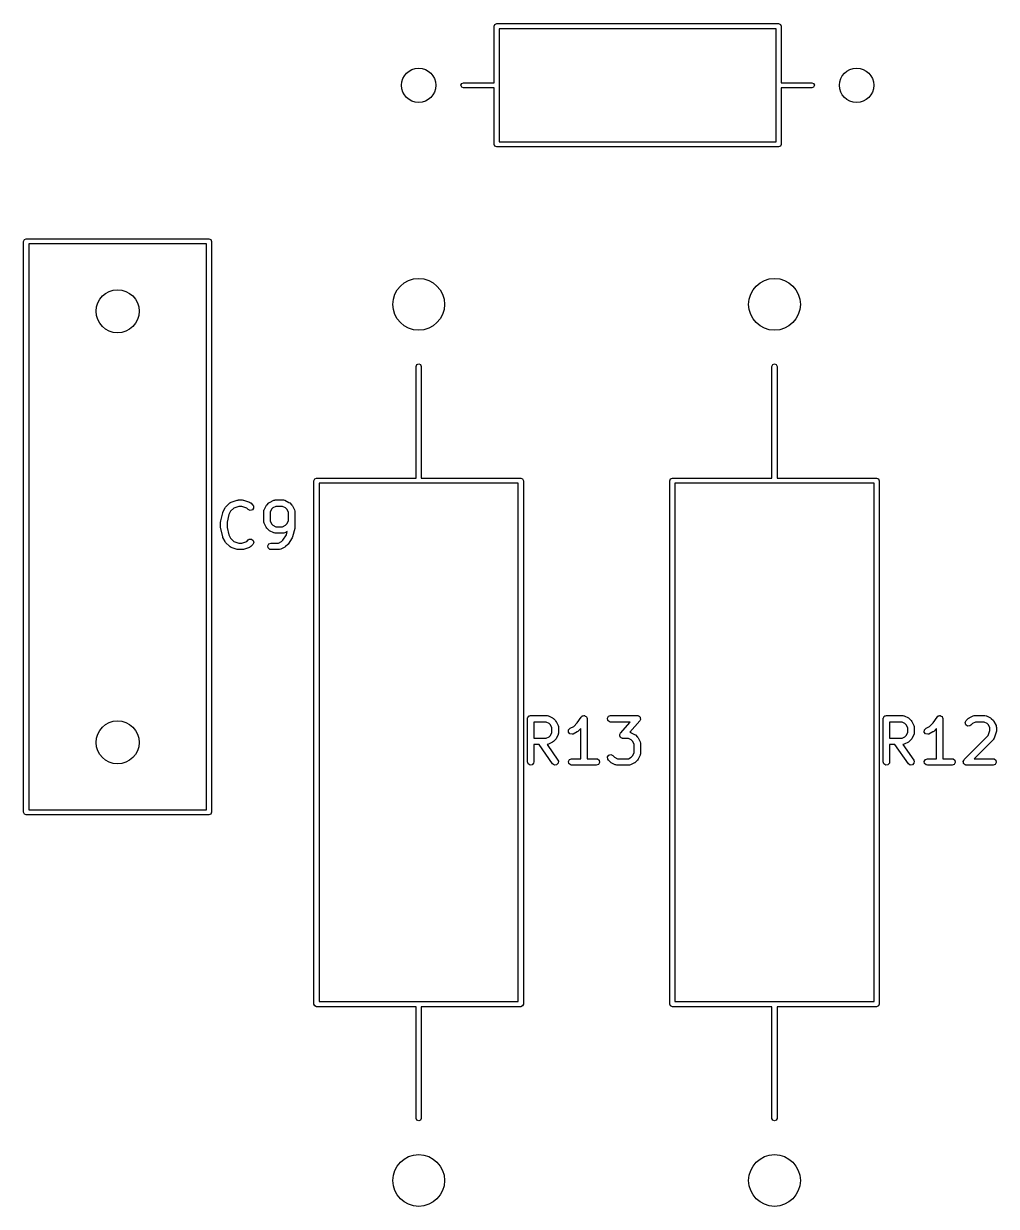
# Model space of a CAD drawing. Extents: x 37 to 259, y -144 to -45.
# Drawn here: x 123.55 to 146.12, y -95.85 to -68.42 of the extents above; entities that cross this region are included whole.
import ezdxf

# ---------------------------------------------------------------- set-up
doc = ezdxf.new("R2010")
doc.units = 0
doc.layers.add('BLACK', color=7, linetype='CONTINUOUS')

msp = doc.modelspace()

# ---------------------------------------------------------------- linework, layer by layer
at = {"layer": 'BLACK', "linetype": 'CONTINUOUS'}
for p, q in [((134.465, -68.48), (134.483, -68.4376)), ((134.465, -69.79), (134.465, -68.48)), ((134.483, -68.4376), (134.525, -68.42)), ((134.525, -68.42), (141.065, -68.42)), ((134.585, -68.54), (134.585, -71.16)), ((141.005, -68.54), (134.585, -68.54)), ((141.005, -71.16), (141.005, -68.54)), ((141.065, -68.42), (141.107, -68.4376)), ((141.107, -68.4376), (141.125, -68.48)), ((141.125, -68.48), (141.125, -69.79)), ((133.695, -69.85), (133.713, -69.8076)), ((133.713, -69.8924), (133.695, -69.85)), ((133.713, -69.8076), (133.755, -69.79)), ((133.755, -69.91), (133.713, -69.8924)), ((133.755, -69.79), (134.465, -69.79)), ((134.465, -69.91), (133.755, -69.91)), ((134.465, -71.22), (134.465, -69.91)), ((141.125, -69.79), (141.835, -69.79)), ((141.835, -69.91), (141.125, -69.91)), ((141.125, -69.91), (141.125, -71.22)), ((141.835, -69.79), (141.877, -69.8076)), ((141.877, -69.8924), (141.835, -69.91)), ((141.877, -69.8076), (141.895, -69.85)), ((141.895, -69.85), (141.877, -69.8924)), ((134.483, -71.2624), (134.465, -71.22)), ((134.525, -71.28), (134.483, -71.2624)), ((141.065, -71.28), (134.525, -71.28)), ((134.585, -71.16), (141.005, -71.16)), ((141.107, -71.2624), (141.065, -71.28)), ((141.125, -71.22), (141.107, -71.2624)), ((123.55, -73.47), (123.568, -73.4276)), ((123.55, -86.71), (123.55, -73.47)), ((123.568, -73.4276), (123.61, -73.41)), ((123.61, -73.41), (127.85, -73.41)), ((127.85, -73.41), (127.892, -73.4276)), ((127.892, -73.4276), (127.91, -73.47)), ((127.91, -73.47), (127.91, -86.71)), ((123.67, -73.53), (123.67, -86.65)), ((127.79, -73.53), (123.67, -73.53)), ((127.79, -86.65), (127.79, -73.53)), ((132.655, -76.37), (132.673, -76.3276)), ((132.655, -78.96), (132.655, -76.37)), ((132.673, -76.3276), (132.715, -76.31)), ((132.715, -76.31), (132.757, -76.3276)), ((132.757, -76.3276), (132.775, -76.37)), ((132.775, -76.37), (132.775, -78.96)), ((140.91, -76.37), (140.928, -76.3276)), ((140.91, -78.96), (140.91, -76.37)), ((140.928, -76.3276), (140.97, -76.31)), ((140.97, -76.31), (141.012, -76.3276)), ((141.012, -76.3276), (141.03, -76.37)), ((141.03, -76.37), (141.03, -78.96)), ((130.285, -79.02), (130.303, -78.9776)), ((130.303, -78.9776), (130.345, -78.96)), ((130.345, -78.96), (132.655, -78.96)), ((132.775, -78.96), (135.085, -78.96)), ((135.085, -78.96), (135.127, -78.9776)), ((135.127, -78.9776), (135.145, -79.02)), ((138.54, -79.02), (138.558, -78.9776)), ((138.558, -78.9776), (138.6, -78.96)), ((138.6, -78.96), (140.91, -78.96)), ((141.03, -78.96), (143.34, -78.96)), ((143.34, -78.96), (143.382, -78.9776)), ((143.382, -78.9776), (143.4, -79.02)), ((130.285, -91.16), (130.285, -79.02)), ((135.025, -79.08), (130.405, -79.08)), ((130.405, -79.08), (130.405, -91.1)), ((135.025, -91.1), (135.025, -79.08)), ((135.145, -79.02), (135.145, -91.16)), ((138.54, -91.16), (138.54, -79.02)), ((143.28, -79.08), (138.66, -79.08)), ((138.66, -79.08), (138.66, -91.1)), ((143.28, -91.1), (143.28, -79.08)), ((143.4, -79.02), (143.4, -91.16)), ((128.236, -79.6322), (128.332, -79.537)), ((128.332, -79.537), (128.353, -79.522)), ((128.353, -79.522), (128.358, -79.5216)), ((128.358, -79.5216), (128.361, -79.5188)), ((128.361, -79.5188), (128.504, -79.4712)), ((128.504, -79.4712), (128.526, -79.4679)), ((128.526, -79.4679), (128.528, -79.4674)), ((128.528, -79.4674), (128.623, -79.4674)), ((128.623, -79.4674), (128.645, -79.4713)), ((128.645, -79.4713), (128.647, -79.4712)), ((128.647, -79.4712), (128.789, -79.5188)), ((128.789, -79.5188), (128.812, -79.5313)), ((128.812, -79.5313), (128.815, -79.5351)), ((128.815, -79.5351), (128.819, -79.537)), ((128.819, -79.537), (128.866, -79.5846)), ((129.189, -79.5846), (129.236, -79.537)), ((129.236, -79.537), (129.255, -79.5241)), ((129.255, -79.5241), (129.256, -79.5229)), ((129.256, -79.5229), (129.351, -79.4753)), ((129.351, -79.4753), (129.376, -79.4679)), ((129.376, -79.4679), (129.381, -79.4689)), ((129.381, -79.4689), (129.385, -79.4674)), ((129.385, -79.4674), (129.575, -79.4674)), ((129.575, -79.4674), (129.601, -79.4719)), ((129.601, -79.4719), (129.604, -79.4748)), ((129.604, -79.4748), (129.609, -79.4753)), ((129.609, -79.4753), (129.704, -79.5229)), ((129.704, -79.5229), (129.722, -79.5363)), ((129.722, -79.5363), (129.724, -79.537)), ((129.724, -79.537), (129.771, -79.5846)), ((128.122, -79.9528), (128.169, -79.7623)), ((128.169, -79.7623), (128.174, -79.7505)), ((128.174, -79.7505), (128.175, -79.7469)), ((128.175, -79.7469), (128.222, -79.6517)), ((128.222, -79.6517), (128.236, -79.6337)), ((128.236, -79.6337), (128.236, -79.6322)), ((128.313, -79.8067), (128.269, -79.9802)), ((128.351, -79.7297), (128.313, -79.8067)), ((128.425, -79.6556), (128.351, -79.7297)), ((128.54, -79.6174), (128.425, -79.6556)), ((128.611, -79.6174), (128.54, -79.6174)), ((128.725, -79.6556), (128.611, -79.6174)), ((128.76, -79.6907), (128.725, -79.6556)), ((128.807, -79.7123), (128.76, -79.6907)), ((128.856, -79.6991), (128.807, -79.7123)), ((128.886, -79.657), (128.856, -79.6991)), ((128.866, -79.5846), (128.881, -79.6059)), ((128.881, -79.6059), (128.886, -79.657)), ((129.119, -79.7329), (129.124, -79.7072)), ((129.119, -79.971), (129.119, -79.7329)), ((129.124, -79.7072), (129.127, -79.7038)), ((129.127, -79.6993), (129.175, -79.6041)), ((129.127, -79.7038), (129.127, -79.6993)), ((129.175, -79.6041), (129.188, -79.5861)), ((129.188, -79.5861), (129.189, -79.5846)), ((129.304, -79.682), (129.269, -79.7506)), ((129.269, -79.7506), (129.269, -79.9532)), ((129.334, -79.6516), (129.304, -79.682)), ((129.402, -79.6174), (129.334, -79.6516)), ((129.558, -79.6174), (129.402, -79.6174)), ((129.626, -79.6516), (129.558, -79.6174)), ((129.656, -79.682), (129.626, -79.6516)), ((129.691, -79.7506), (129.656, -79.682)), ((129.691, -79.9532), (129.691, -79.7506)), ((129.771, -79.5846), (129.784, -79.603)), ((129.784, -79.603), (129.785, -79.6041)), ((129.785, -79.6041), (129.833, -79.6993)), ((129.833, -79.6993), (129.84, -79.7243)), ((129.84, -79.7243), (129.839, -79.7286)), ((129.839, -79.7286), (129.841, -79.7329)), ((129.841, -79.7329), (129.841, -80.1138)), ((128.119, -79.971), (128.122, -79.9562)), ((128.119, -80.1138), (128.119, -79.971)), ((128.122, -79.9562), (128.122, -79.9528)), ((128.269, -79.9802), (128.269, -80.1046)), ((129.121, -79.9752), (129.119, -79.971)), ((129.12, -79.9795), (129.121, -79.9752)), ((129.127, -80.0045), (129.12, -79.9795)), ((129.175, -80.0997), (129.127, -80.0045)), ((129.269, -79.9532), (129.304, -80.0218)), ((129.304, -80.0218), (129.334, -80.0522)), ((129.334, -80.0522), (129.402, -80.0864)), ((129.402, -80.0864), (129.558, -80.0864)), ((129.558, -80.0864), (129.626, -80.0522)), ((129.626, -80.0522), (129.656, -80.0218)), ((129.656, -80.0218), (129.691, -79.9532)), ((128.12, -80.1171), (128.119, -80.1138)), ((128.122, -80.132), (128.12, -80.1171)), ((128.169, -80.3225), (128.122, -80.132)), ((128.171, -80.3254), (128.169, -80.3225)), ((128.175, -80.3378), (128.171, -80.3254)), ((128.222, -80.4331), (128.175, -80.3378)), ((128.269, -80.1046), (128.313, -80.2781)), ((128.313, -80.2781), (128.351, -80.3551)), ((128.351, -80.3551), (128.425, -80.4292)), ((129.176, -80.1009), (129.175, -80.0997)), ((129.189, -80.1192), (129.176, -80.1009)), ((129.236, -80.1668), (129.189, -80.1192)), ((129.238, -80.1675), (129.236, -80.1668)), ((129.256, -80.1809), (129.238, -80.1675)), ((129.351, -80.2285), (129.256, -80.1809)), ((129.356, -80.229), (129.351, -80.2285)), ((129.359, -80.2319), (129.356, -80.229)), ((129.385, -80.2364), (129.359, -80.2319)), ((129.575, -80.2364), (129.385, -80.2364)), ((129.565, -80.3994), (129.648, -80.2735)), ((129.579, -80.2349), (129.575, -80.2364)), ((129.584, -80.2359), (129.579, -80.2349)), ((129.609, -80.2285), (129.584, -80.2359)), ((129.667, -80.1994), (129.609, -80.2285)), ((129.648, -80.2735), (129.667, -80.1994)), ((129.78, -80.3459), (129.685, -80.4887)), ((129.781, -80.3455), (129.78, -80.3459)), ((129.791, -80.3225), (129.781, -80.3455)), ((129.838, -80.132), (129.791, -80.3225)), ((129.841, -80.1138), (129.838, -80.1286)), ((129.838, -80.1286), (129.838, -80.132)), ((128.224, -80.4342), (128.222, -80.4331)), ((128.236, -80.4526), (128.224, -80.4342)), ((128.332, -80.5478), (128.236, -80.4526)), ((128.336, -80.5497), (128.332, -80.5478)), ((128.338, -80.5535), (128.336, -80.5497)), ((128.361, -80.5659), (128.338, -80.5535)), ((128.504, -80.6135), (128.361, -80.5659)), ((128.425, -80.4292), (128.54, -80.4674)), ((128.506, -80.6135), (128.504, -80.6135)), ((128.528, -80.6174), (128.506, -80.6135)), ((128.623, -80.6174), (128.528, -80.6174)), ((128.54, -80.4674), (128.611, -80.4674)), ((128.611, -80.4674), (128.725, -80.4292)), ((128.624, -80.6168), (128.623, -80.6174)), ((128.647, -80.6135), (128.624, -80.6168)), ((128.789, -80.5659), (128.647, -80.6135)), ((128.725, -80.4292), (128.76, -80.3941)), ((128.76, -80.3941), (128.782, -80.3792)), ((128.782, -80.3792), (128.833, -80.3747)), ((128.793, -80.5631), (128.789, -80.5659)), ((128.797, -80.5627), (128.793, -80.5631)), ((128.819, -80.5478), (128.797, -80.5627)), ((128.866, -80.5002), (128.819, -80.5478)), ((128.833, -80.3747), (128.875, -80.4041)), ((128.888, -80.4537), (128.866, -80.5002)), ((128.875, -80.4041), (128.888, -80.4537)), ((129.216, -80.5294), (129.241, -80.4849)), ((129.225, -80.5799), (129.216, -80.5294)), ((129.264, -80.6129), (129.225, -80.5799)), ((129.241, -80.4849), (129.29, -80.4674)), ((129.29, -80.6174), (129.264, -80.6129)), ((129.29, -80.4674), (129.462, -80.4674)), ((129.48, -80.6174), (129.29, -80.6174)), ((129.462, -80.4674), (129.531, -80.4331)), ((129.484, -80.6158), (129.48, -80.6174)), ((129.489, -80.6169), (129.484, -80.6158)), ((129.514, -80.6095), (129.489, -80.6169)), ((129.609, -80.5618), (129.514, -80.6095)), ((129.531, -80.4331), (129.565, -80.3994)), ((129.61, -80.5607), (129.609, -80.5618)), ((129.628, -80.5478), (129.61, -80.5607)), ((129.676, -80.5002), (129.628, -80.5478)), ((129.677, -80.497), (129.676, -80.5002)), ((129.685, -80.4887), (129.677, -80.497)), ((135.263, -84.4849), (135.269, -84.4826)), ((135.269, -84.4826), (135.273, -84.4774)), ((135.273, -84.4774), (135.292, -84.474)), ((135.292, -84.474), (135.311, -84.4674)), ((135.311, -84.4674), (135.692, -84.4674)), ((135.692, -84.4674), (135.717, -84.4719)), ((135.717, -84.4719), (135.721, -84.4748)), ((135.721, -84.4748), (135.725, -84.4753)), ((135.725, -84.4753), (135.82, -84.5229)), ((136.486, -84.5008), (136.504, -84.4819)), ((136.504, -84.4819), (136.509, -84.4807)), ((136.509, -84.4807), (136.511, -84.4774)), ((136.511, -84.4774), (136.533, -84.4736)), ((136.533, -84.4736), (136.554, -84.4675)), ((136.554, -84.4675), (136.558, -84.4693)), ((136.558, -84.4693), (136.562, -84.4685)), ((136.562, -84.4685), (136.581, -84.4794)), ((136.581, -84.4794), (136.601, -84.4881)), ((137.12, -84.4849), (137.168, -84.4674)), ((137.168, -84.4674), (137.787, -84.4674)), ((137.787, -84.4674), (137.798, -84.4693)), ((137.798, -84.4693), (137.801, -84.4688)), ((137.801, -84.4688), (137.804, -84.4704)), ((137.804, -84.4704), (137.813, -84.4719)), ((137.813, -84.4719), (137.828, -84.4849)), ((143.518, -84.4849), (143.524, -84.4826)), ((143.524, -84.4826), (143.528, -84.4774)), ((143.528, -84.4774), (143.547, -84.474)), ((143.547, -84.474), (143.566, -84.4674)), ((143.566, -84.4674), (143.947, -84.4674)), ((143.947, -84.4674), (143.972, -84.4719)), ((143.972, -84.4719), (143.976, -84.4748)), ((143.976, -84.4748), (143.98, -84.4753)), ((143.98, -84.4753), (144.075, -84.5229)), ((144.741, -84.5008), (144.759, -84.4819)), ((144.759, -84.4819), (144.764, -84.4807)), ((144.764, -84.4807), (144.766, -84.4774)), ((144.766, -84.4774), (144.788, -84.4736)), ((144.788, -84.4736), (144.809, -84.4675)), ((144.809, -84.4675), (144.813, -84.4693)), ((144.813, -84.4693), (144.817, -84.4685)), ((144.817, -84.4685), (144.836, -84.4794)), ((144.836, -84.4794), (144.856, -84.4881)), ((145.485, -84.5229), (145.58, -84.4753)), ((145.58, -84.4753), (145.605, -84.4679)), ((145.605, -84.4679), (145.609, -84.4689)), ((145.609, -84.4689), (145.613, -84.4674)), ((145.613, -84.4674), (145.851, -84.4674)), ((145.851, -84.4674), (145.877, -84.4719)), ((145.877, -84.4719), (145.881, -84.4748)), ((145.881, -84.4748), (145.885, -84.4753)), ((145.885, -84.4753), (145.98, -84.5229)), ((135.236, -84.5424), (135.237, -84.5326)), ((135.236, -85.5424), (135.236, -84.5424)), ((135.237, -84.5294), (135.239, -84.5265)), ((135.237, -84.5326), (135.237, -84.5294)), ((135.239, -84.5265), (135.24, -84.5167)), ((135.24, -84.5167), (135.253, -84.5018)), ((135.253, -84.5018), (135.263, -84.4849)), ((135.386, -84.6174), (135.386, -84.9912)), ((135.674, -84.6174), (135.386, -84.6174)), ((135.742, -84.6516), (135.674, -84.6174)), ((135.773, -84.682), (135.742, -84.6516)), ((135.807, -84.7506), (135.773, -84.682)), ((135.807, -84.858), (135.807, -84.7506)), ((135.82, -84.5229), (135.838, -84.5363)), ((135.838, -84.5363), (135.84, -84.537)), ((135.84, -84.537), (135.888, -84.5846)), ((135.888, -84.5846), (135.9, -84.603)), ((135.9, -84.603), (135.902, -84.6041)), ((135.902, -84.6041), (135.949, -84.6993)), ((135.949, -84.6993), (135.957, -84.7243)), ((135.957, -84.7243), (135.956, -84.7286)), ((135.956, -84.7286), (135.957, -84.7329)), ((135.957, -84.7329), (135.957, -84.8757)), ((136.23, -84.761), (136.314, -84.7188)), ((136.314, -84.7188), (136.395, -84.6375)), ((136.395, -84.6375), (136.486, -84.5008)), ((136.601, -84.4881), (136.603, -84.492)), ((136.603, -84.492), (136.606, -84.4942)), ((136.606, -84.4942), (136.614, -84.5146)), ((136.614, -84.5146), (136.623, -84.5341)), ((136.623, -84.5341), (136.622, -84.5383)), ((136.622, -84.5383), (136.624, -84.5424)), ((136.624, -84.5424), (136.624, -85.4674)), ((137.094, -84.5294), (137.12, -84.4849)), ((137.103, -84.5799), (137.094, -84.5294)), ((137.142, -84.6129), (137.103, -84.5799)), ((137.168, -84.6174), (137.142, -84.6129)), ((137.622, -84.6174), (137.168, -84.6174)), ((137.397, -84.8739), (137.622, -84.6174)), ((137.843, -84.5918), (137.616, -84.8518)), ((137.828, -84.4849), (137.845, -84.4954)), ((137.851, -84.5729), (137.843, -84.5918)), ((137.845, -84.4954), (137.847, -84.501)), ((137.847, -84.501), (137.852, -84.5049)), ((137.861, -84.5554), (137.851, -84.5729)), ((137.852, -84.5049), (137.855, -84.5248)), ((137.855, -84.5248), (137.862, -84.5439)), ((137.862, -84.5439), (137.86, -84.5495)), ((137.86, -84.5495), (137.861, -84.5554)), ((143.491, -84.5424), (143.492, -84.5326)), ((143.491, -85.5424), (143.491, -84.5424)), ((143.492, -84.5294), (143.494, -84.5265)), ((143.492, -84.5326), (143.492, -84.5294)), ((143.494, -84.5265), (143.495, -84.5167)), ((143.495, -84.5167), (143.508, -84.5018)), ((143.508, -84.5018), (143.518, -84.4849)), ((143.641, -84.6174), (143.641, -84.9912)), ((143.929, -84.6174), (143.641, -84.6174)), ((143.997, -84.6516), (143.929, -84.6174)), ((144.028, -84.682), (143.997, -84.6516)), ((144.062, -84.7506), (144.028, -84.682)), ((144.062, -84.858), (144.062, -84.7506)), ((144.075, -84.5229), (144.093, -84.5363)), ((144.093, -84.5363), (144.095, -84.537)), ((144.095, -84.537), (144.143, -84.5846)), ((144.143, -84.5846), (144.155, -84.603)), ((144.155, -84.603), (144.157, -84.6041)), ((144.157, -84.6041), (144.204, -84.6993)), ((144.204, -84.6993), (144.212, -84.7243)), ((144.212, -84.7243), (144.211, -84.7286)), ((144.211, -84.7286), (144.212, -84.7329)), ((144.212, -84.7329), (144.212, -84.8757)), ((144.485, -84.761), (144.569, -84.7188)), ((144.569, -84.7188), (144.65, -84.6375)), ((144.65, -84.6375), (144.741, -84.5008)), ((144.856, -84.4881), (144.858, -84.492)), ((144.858, -84.492), (144.861, -84.4942)), ((144.861, -84.4942), (144.869, -84.5146)), ((144.869, -84.5146), (144.878, -84.5341)), ((144.878, -84.5341), (144.877, -84.5383)), ((144.877, -84.5383), (144.879, -84.5424)), ((144.879, -84.5424), (144.879, -85.4674)), ((145.396, -84.6311), (145.417, -84.5846)), ((145.409, -84.6806), (145.396, -84.6311)), ((145.451, -84.7101), (145.409, -84.6806)), ((145.417, -84.5846), (145.465, -84.537)), ((145.502, -84.7056), (145.451, -84.7101)), ((145.465, -84.537), (145.483, -84.5241)), ((145.483, -84.5241), (145.485, -84.5229)), ((145.524, -84.6907), (145.502, -84.7056)), ((145.563, -84.6516), (145.524, -84.6907)), ((145.631, -84.6174), (145.563, -84.6516)), ((145.834, -84.6174), (145.631, -84.6174)), ((145.902, -84.6516), (145.834, -84.6174)), ((145.933, -84.682), (145.902, -84.6516)), ((145.967, -84.7506), (145.933, -84.682)), ((145.967, -84.8159), (145.967, -84.7506)), ((145.98, -84.5229), (145.998, -84.5363)), ((145.998, -84.5363), (146, -84.537)), ((146, -84.537), (146.047, -84.5846)), ((146.047, -84.5846), (146.06, -84.603)), ((146.06, -84.603), (146.061, -84.6041)), ((146.061, -84.6041), (146.109, -84.6993)), ((146.109, -84.6993), (146.116, -84.7243)), ((146.116, -84.7243), (146.115, -84.7286)), ((146.115, -84.7286), (146.117, -84.7329)), ((146.117, -84.7329), (146.117, -84.8281)), ((135.386, -84.9912), (135.674, -84.9912)), ((135.674, -84.9912), (135.742, -84.9569)), ((135.742, -84.9569), (135.773, -84.9265)), ((135.773, -84.9265), (135.807, -84.858)), ((135.888, -85.024), (135.84, -85.0716)), ((135.902, -85.0045), (135.888, -85.0225)), ((135.888, -85.0225), (135.888, -85.024)), ((135.949, -84.9093), (135.902, -85.0045)), ((135.95, -84.9048), (135.949, -84.9093)), ((135.953, -84.9014), (135.95, -84.9048)), ((135.957, -84.8757), (135.953, -84.9014)), ((136.191, -84.8495), (136.194, -84.7983)), ((136.222, -84.8907), (136.191, -84.8495)), ((136.194, -84.7983), (136.23, -84.761)), ((136.272, -84.9026), (136.222, -84.8907)), ((136.297, -84.8952), (136.272, -84.9026)), ((136.392, -84.8476), (136.297, -84.8952)), ((136.393, -84.8464), (136.392, -84.8476)), ((136.411, -84.8335), (136.393, -84.8464)), ((136.474, -84.7711), (136.411, -84.8335)), ((136.474, -85.4674), (136.474, -84.7711)), ((137.379, -84.9218), (137.381, -84.9162)), ((137.385, -84.9409), (137.379, -84.9218)), ((137.38, -84.9103), (137.39, -84.8928)), ((137.381, -84.9162), (137.38, -84.9103)), ((137.389, -84.9608), (137.385, -84.9409)), ((137.393, -84.9647), (137.389, -84.9608)), ((137.39, -84.8928), (137.397, -84.8739)), ((137.395, -84.9703), (137.393, -84.9647)), ((137.412, -84.9808), (137.395, -84.9703)), ((137.428, -84.9938), (137.412, -84.9808)), ((137.436, -84.9953), (137.428, -84.9938)), ((137.439, -84.9969), (137.436, -84.9953)), ((137.442, -84.9964), (137.439, -84.9969)), ((137.454, -84.9983), (137.442, -84.9964)), ((137.579, -84.9983), (137.454, -84.9983)), ((137.647, -85.0326), (137.579, -84.9983)), ((137.616, -84.8518), (137.622, -84.8529)), ((137.622, -84.8529), (137.626, -84.8557)), ((137.626, -84.8557), (137.63, -84.8563)), ((137.63, -84.8563), (137.725, -84.9039)), ((137.678, -85.063), (137.647, -85.0326)), ((137.725, -84.9039), (137.743, -84.9172)), ((137.743, -84.9172), (137.745, -84.9179)), ((137.745, -84.9179), (137.792, -84.9655)), ((137.792, -84.9655), (137.805, -84.9839)), ((137.805, -84.9839), (137.806, -84.985)), ((137.806, -84.985), (137.854, -85.0803)), ((143.641, -84.9912), (143.929, -84.9912)), ((143.929, -84.9912), (143.997, -84.9569)), ((143.997, -84.9569), (144.028, -84.9265)), ((144.028, -84.9265), (144.062, -84.858)), ((144.143, -85.024), (144.095, -85.0716)), ((144.157, -85.0045), (144.143, -85.0225)), ((144.143, -85.0225), (144.143, -85.024)), ((144.204, -84.9093), (144.157, -85.0045)), ((144.205, -84.9048), (144.204, -84.9093)), ((144.208, -84.9014), (144.205, -84.9048)), ((144.212, -84.8757), (144.208, -84.9014)), ((144.446, -84.8495), (144.449, -84.7983)), ((144.477, -84.8907), (144.446, -84.8495)), ((144.449, -84.7983), (144.485, -84.761)), ((144.527, -84.9026), (144.477, -84.8907)), ((144.552, -84.8952), (144.527, -84.9026)), ((144.647, -84.8476), (144.552, -84.8952)), ((144.648, -84.8464), (144.647, -84.8476)), ((144.666, -84.8335), (144.648, -84.8464)), ((144.729, -84.7711), (144.666, -84.8335)), ((144.729, -85.4674), (144.729, -84.7711)), ((145.37, -85.4893), (145.929, -84.9304)), ((146.047, -85.024), (145.604, -85.4674)), ((145.929, -84.9304), (145.967, -84.8159)), ((146.049, -85.0199), (146.047, -85.024)), ((146.053, -85.0176), (146.049, -85.0199)), ((146.065, -84.9947), (146.053, -85.0176)), ((146.113, -84.8518), (146.065, -84.9947)), ((146.117, -84.8281), (146.113, -84.8502)), ((146.113, -84.8502), (146.113, -84.8518)), ((135.51, -85.1412), (135.386, -85.1412)), ((135.386, -85.1412), (135.386, -85.5424)), ((135.821, -85.5854), (135.51, -85.1412)), ((135.696, -85.1397), (135.693, -85.1408)), ((135.693, -85.1408), (135.944, -85.4994)), ((135.7, -85.1407), (135.696, -85.1397)), ((135.725, -85.1333), (135.7, -85.1407)), ((135.82, -85.0857), (135.725, -85.1333)), ((135.822, -85.0845), (135.82, -85.0857)), ((135.84, -85.0716), (135.822, -85.0845)), ((137.712, -85.1315), (137.678, -85.063)), ((137.712, -85.3342), (137.712, -85.1315)), ((137.854, -85.0803), (137.861, -85.1052)), ((137.861, -85.1052), (137.86, -85.1096)), ((137.86, -85.1096), (137.862, -85.1138)), ((137.862, -85.1138), (137.862, -85.3519)), ((143.765, -85.1412), (143.641, -85.1412)), ((143.641, -85.1412), (143.641, -85.5424)), ((144.076, -85.5854), (143.765, -85.1412)), ((143.951, -85.1397), (143.948, -85.1408)), ((143.948, -85.1408), (144.199, -85.4994)), ((143.955, -85.1407), (143.951, -85.1397)), ((143.98, -85.1333), (143.955, -85.1407)), ((144.075, -85.0857), (143.98, -85.1333)), ((144.077, -85.0845), (144.075, -85.0857)), ((144.095, -85.0716), (144.077, -85.0845)), ((135.253, -85.5906), (135.236, -85.5424)), ((135.381, -85.568), (135.348, -85.6073)), ((135.386, -85.5424), (135.381, -85.568)), ((135.95, -85.5741), (135.914, -85.6104)), ((135.944, -85.4994), (135.955, -85.523)), ((135.955, -85.523), (135.95, -85.5741)), ((136.189, -85.5294), (136.215, -85.4849)), ((136.198, -85.5799), (136.189, -85.5294)), ((136.237, -85.6129), (136.198, -85.5799)), ((136.215, -85.4849), (136.263, -85.4674)), ((136.263, -85.4674), (136.474, -85.4674)), ((136.624, -85.4674), (136.835, -85.4674)), ((136.835, -85.4674), (136.86, -85.4719)), ((136.86, -85.4719), (136.899, -85.5049)), ((136.908, -85.5554), (136.883, -85.5998)), ((136.899, -85.5049), (136.908, -85.5554)), ((137.095, -85.4277), (137.125, -85.3857)), ((137.1, -85.4788), (137.095, -85.4277)), ((137.115, -85.5002), (137.1, -85.4788)), ((137.162, -85.5478), (137.115, -85.5002)), ((137.125, -85.3857), (137.174, -85.3724)), ((137.164, -85.5485), (137.162, -85.5478)), ((137.182, -85.5618), (137.164, -85.5485)), ((137.174, -85.3724), (137.221, -85.3941)), ((137.277, -85.6095), (137.182, -85.5618)), ((137.221, -85.3941), (137.26, -85.4331)), ((137.26, -85.4331), (137.328, -85.4674)), ((137.328, -85.4674), (137.579, -85.4674)), ((137.579, -85.4674), (137.647, -85.4331)), ((137.725, -85.5618), (137.63, -85.6095)), ((137.647, -85.4331), (137.678, -85.4027)), ((137.678, -85.4027), (137.712, -85.3342)), ((137.726, -85.5607), (137.725, -85.5618)), ((137.745, -85.5478), (137.726, -85.5607)), ((137.792, -85.5002), (137.745, -85.5478)), ((137.793, -85.4987), (137.792, -85.5002)), ((137.806, -85.4807), (137.793, -85.4987)), ((137.854, -85.3854), (137.806, -85.4807)), ((137.857, -85.3776), (137.854, -85.381)), ((137.854, -85.381), (137.854, -85.3854)), ((137.862, -85.3519), (137.857, -85.3776)), ((143.508, -85.5906), (143.491, -85.5424)), ((143.636, -85.568), (143.603, -85.6073)), ((143.641, -85.5424), (143.636, -85.568)), ((144.205, -85.5741), (144.169, -85.6104)), ((144.199, -85.4994), (144.21, -85.523)), ((144.21, -85.523), (144.205, -85.5741)), ((144.444, -85.5294), (144.47, -85.4849)), ((144.453, -85.5799), (144.444, -85.5294)), ((144.492, -85.6129), (144.453, -85.5799)), ((144.47, -85.4849), (144.518, -85.4674)), ((144.518, -85.4674), (144.729, -85.4674)), ((144.879, -85.4674), (145.09, -85.4674)), ((145.09, -85.4674), (145.115, -85.4719)), ((145.115, -85.4719), (145.154, -85.5049)), ((145.163, -85.5554), (145.138, -85.5998)), ((145.154, -85.5049), (145.163, -85.5554)), ((145.348, -85.5358), (145.35, -85.5327)), ((145.354, -85.5576), (145.348, -85.5358)), ((145.349, -85.5294), (145.36, -85.5098)), ((145.35, -85.5327), (145.349, -85.5294)), ((145.358, -85.5799), (145.354, -85.5576)), ((145.361, -85.5821), (145.358, -85.5799)), ((145.36, -85.5098), (145.37, -85.4893)), ((145.604, -85.4674), (146.042, -85.4674)), ((146.042, -85.4674), (146.068, -85.4719)), ((146.068, -85.4719), (146.107, -85.5049)), ((146.116, -85.5554), (146.09, -85.5998)), ((146.107, -85.5049), (146.116, -85.5554)), ((135.298, -85.6162), (135.253, -85.5906)), ((135.348, -85.6073), (135.298, -85.6162)), ((135.863, -85.6148), (135.821, -85.5854)), ((135.914, -85.6104), (135.863, -85.6148)), ((136.263, -85.6174), (136.237, -85.6129)), ((136.835, -85.6174), (136.263, -85.6174)), ((136.883, -85.5998), (136.835, -85.6174)), ((137.282, -85.61), (137.277, -85.6095)), ((137.285, -85.6129), (137.282, -85.61)), ((137.311, -85.6174), (137.285, -85.6129)), ((137.596, -85.6174), (137.311, -85.6174)), ((137.601, -85.6158), (137.596, -85.6174)), ((137.605, -85.6169), (137.601, -85.6158)), ((137.63, -85.6095), (137.605, -85.6169)), ((143.553, -85.6162), (143.508, -85.5906)), ((143.603, -85.6073), (143.553, -85.6162)), ((144.118, -85.6148), (144.076, -85.5854)), ((144.169, -85.6104), (144.118, -85.6148)), ((144.518, -85.6174), (144.492, -85.6129)), ((145.09, -85.6174), (144.518, -85.6174)), ((145.138, -85.5998), (145.09, -85.6174)), ((145.361, -85.5854), (145.361, -85.5821)), ((145.38, -85.5983), (145.361, -85.5854)), ((145.397, -85.6129), (145.38, -85.5983)), ((145.402, -85.6137), (145.397, -85.6129)), ((145.403, -85.6148), (145.402, -85.6137)), ((145.407, -85.6145), (145.403, -85.6148)), ((145.423, -85.6174), (145.407, -85.6145)), ((146.042, -85.6174), (145.423, -85.6174)), ((146.09, -85.5998), (146.042, -85.6174)), ((123.67, -86.65), (127.79, -86.65)), ((123.568, -86.7524), (123.55, -86.71)), ((123.61, -86.77), (123.568, -86.7524)), ((127.85, -86.77), (123.61, -86.77)), ((127.892, -86.7524), (127.85, -86.77)), ((127.91, -86.71), (127.892, -86.7524)), ((130.303, -91.2024), (130.285, -91.16)), ((130.345, -91.22), (130.303, -91.2024)), ((132.655, -91.22), (130.345, -91.22)), ((130.405, -91.1), (135.025, -91.1)), ((132.655, -93.81), (132.655, -91.22)), ((135.085, -91.22), (132.775, -91.22)), ((132.775, -91.22), (132.775, -93.81)), ((135.127, -91.2024), (135.085, -91.22)), ((135.145, -91.16), (135.127, -91.2024)), ((138.558, -91.2024), (138.54, -91.16)), ((138.6, -91.22), (138.558, -91.2024)), ((140.91, -91.22), (138.6, -91.22)), ((138.66, -91.1), (143.28, -91.1)), ((140.91, -93.81), (140.91, -91.22)), ((143.34, -91.22), (141.03, -91.22)), ((141.03, -91.22), (141.03, -93.81)), ((143.382, -91.2024), (143.34, -91.22)), ((143.4, -91.16), (143.382, -91.2024)), ((132.673, -93.8524), (132.655, -93.81)), ((132.775, -93.81), (132.757, -93.8524)), ((140.928, -93.8524), (140.91, -93.81)), ((141.03, -93.81), (141.012, -93.8524)), ((132.715, -93.87), (132.673, -93.8524)), ((132.757, -93.8524), (132.715, -93.87)), ((140.97, -93.87), (140.928, -93.8524)), ((141.012, -93.8524), (140.97, -93.87))]:
    msp.add_line(p, q, dxfattribs=at)
at = {"layer": 'BLACK'}
for centre, radius in [((132.715, -69.85), 0.4), ((142.875, -69.85), 0.4), ((132.715, -74.93), 0.6), ((140.97, -74.93), 0.6), ((125.73, -75.09), 0.5), ((125.73, -85.09), 0.5), ((132.715, -95.25), 0.6), ((140.97, -95.25), 0.6)]:
    msp.add_circle(centre, radius, dxfattribs=at)

doc.saveas('drawing.dxf')
